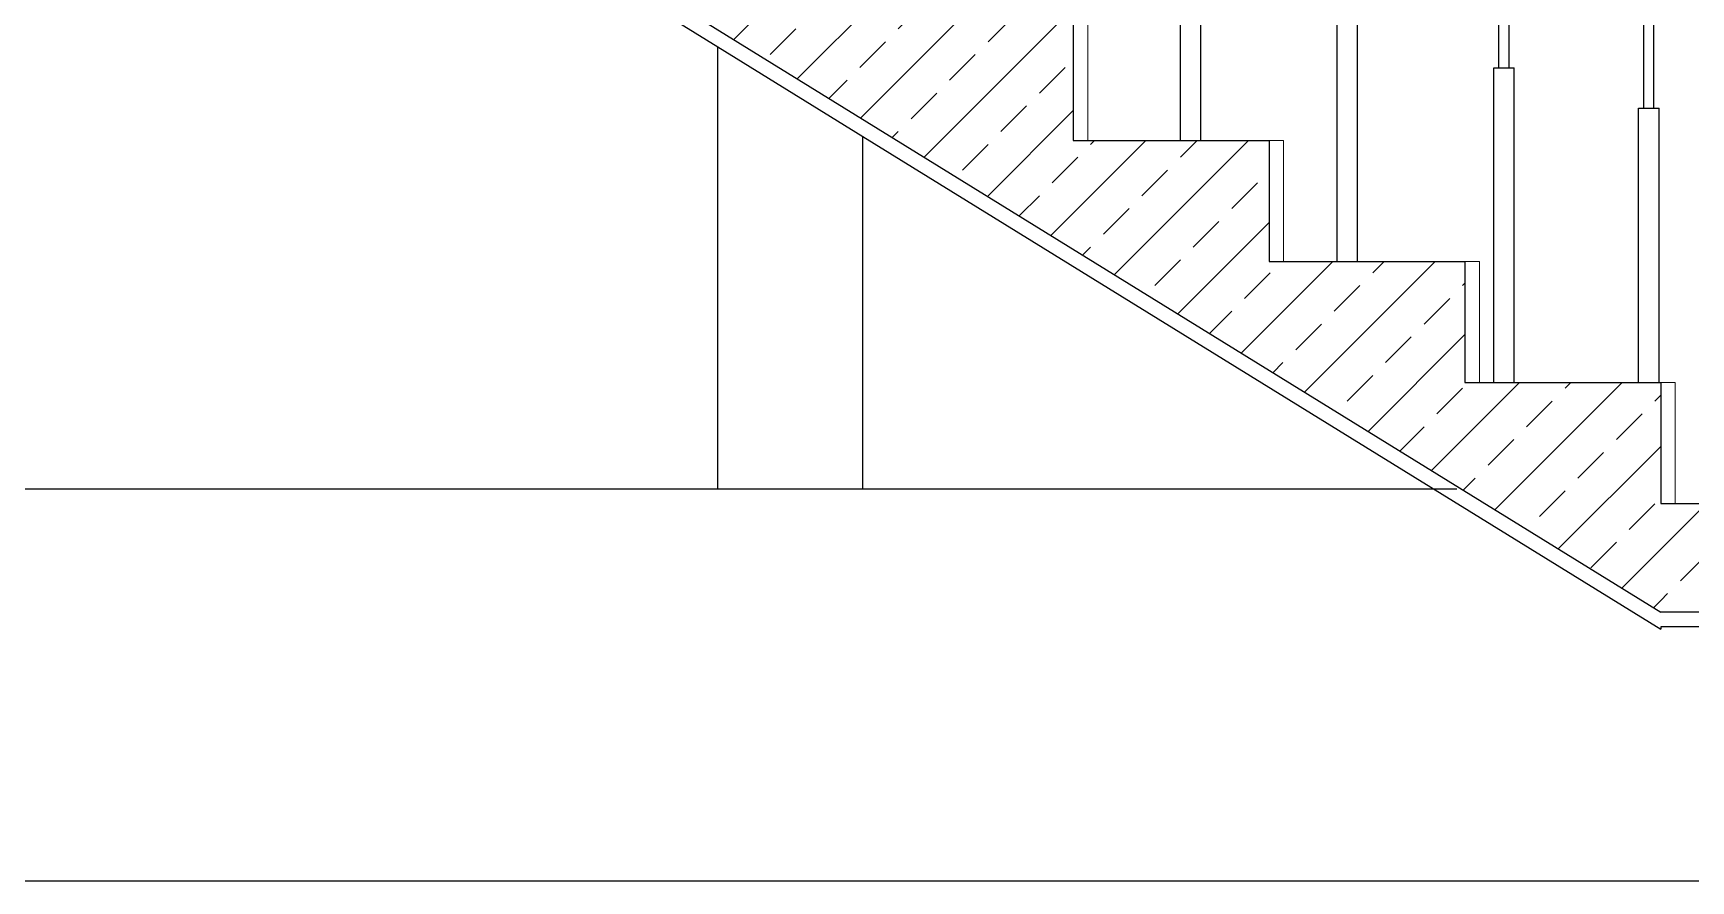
# Model space of a CAD drawing. Header units: millimetres. Extents: x 2232 to 85269, y -3593 to 5869.
# Drawn here: x 76932.4 to 77160.9, y 2355.7 to 2472.5 of the extents above; entities that cross this region are included whole.
import ezdxf

# ---------------------------------------------------------------- set-up
doc = ezdxf.new("R2010")
doc.units = ezdxf.units.MM
doc.layers.add('Standart', color=7, linetype='Continuous')
pattern_1 = [(45, (0, 0), (-7.07107, 7.07107), []), (45, (7.071, 0), (-7.07107, 7.07107), [5, -2.5])]

# ---------------------------------------------------------------- blocks, each defined once
blk = doc.blocks.new('IDE567Entity8343')
at = {"layer": 'Standart', "linetype": 'Continuous', "lineweight": -3}
h = blk.add_hatch(dxfattribs=at)
h.set_pattern_fill('ANSI33', color=171, scale=40, style=0)
h.set_pattern_definition(pattern_1)
h.paths.add_polyline_path([(936, 566.67), (963, 566.67), (963, 550), (990, 550), (990, 533.33), (1017, 533.33), (1017, 516.67), (1044, 516.67), (1044, 500), (1071, 500), (1071, 483.33), (1098, 483.33), (1098, 466.67), (1125, 466.67), (1125, 435), (909, 568.33), (909, 583.33), (936, 583.33)])
blk = doc.blocks.new('IDE567Entity8357')
at = {"layer": 'Standart', "linetype": 'Continuous', "lineweight": -3}
h = blk.add_hatch(dxfattribs=at)
h.set_pattern_fill('ANSI33', color=171, scale=40, style=0)
h.set_pattern_definition(pattern_1)
h.paths.add_polyline_path([(1315, 435), (1125, 435), (1125, 450), (1315, 450)])
blk = doc.blocks.new('IDE567Entity8743')
at = {"layer": 'Standart', "color": 134, "linetype": 'Continuous', "lineweight": -3}
blk.add_lwpolyline([(1121.94, 466.67), (1121.94, 504.46)], dxfattribs=at)
blk = doc.blocks.new('IDE567Entity8744')
at = {"layer": 'Standart', "color": 134, "linetype": 'Continuous', "lineweight": -3}
blk.add_lwpolyline([(1122.65, 504.46), (1122.65, 523.35)], dxfattribs=at)
blk = doc.blocks.new('IDE567Entity8746')
at = {"layer": 'Standart', "color": 134, "linetype": 'Continuous', "lineweight": -3}
blk.add_lwpolyline([(1121.94, 504.46), (1122.65, 504.46)], dxfattribs=at)
blk = doc.blocks.new('IDE567Entity8747')
at = {"layer": 'Standart', "color": 134, "linetype": 'Continuous', "lineweight": -3}
blk.add_lwpolyline([(1124.77, 466.67), (1124.77, 504.46)], dxfattribs=at)
blk = doc.blocks.new('IDE567Entity8748')
at = {"layer": 'Standart', "color": 134, "linetype": 'Continuous', "lineweight": -3}
blk.add_lwpolyline([(1124.06, 504.46), (1124.06, 523.35)], dxfattribs=at)
blk = doc.blocks.new('IDE567Entity8751')
at = {"layer": 'Standart', "color": 134, "linetype": 'Continuous', "lineweight": -3}
blk.add_lwpolyline([(1101.99, 466.67), (1101.99, 510)], dxfattribs=at)
blk = doc.blocks.new('IDE567Entity8752')
at = {"layer": 'Standart', "color": 134, "linetype": 'Continuous', "lineweight": -3}
blk.add_lwpolyline([(1102.69, 510), (1102.69, 531.67)], dxfattribs=at)
blk = doc.blocks.new('IDE567Entity8754')
at = {"layer": 'Standart', "color": 134, "linetype": 'Continuous', "lineweight": -3}
blk.add_lwpolyline([(1101.99, 510), (1102.69, 510)], dxfattribs=at)
blk = doc.blocks.new('IDE567Entity8755')
at = {"layer": 'Standart', "color": 134, "linetype": 'Continuous', "lineweight": -3}
blk.add_lwpolyline([(1104.81, 466.67), (1104.81, 510)], dxfattribs=at)
blk = doc.blocks.new('IDE567Entity8756')
at = {"layer": 'Standart', "color": 134, "linetype": 'Continuous', "lineweight": -3}
blk.add_lwpolyline([(1104.11, 510), (1104.11, 531.67)], dxfattribs=at)
blk = doc.blocks.new('IDE567Entity8759')
at = {"layer": 'Standart', "color": 134, "linetype": 'Continuous', "lineweight": -3}
blk.add_lwpolyline([(1080.39, 483.33), (1080.39, 526)], dxfattribs=at)
blk = doc.blocks.new('IDE567Entity8763')
at = {"layer": 'Standart', "color": 134, "linetype": 'Continuous', "lineweight": -3}
blk.add_lwpolyline([(1083.21, 483.33), (1083.21, 526)], dxfattribs=at)
blk = doc.blocks.new('IDE567Entity8767')
at = {"layer": 'Standart', "color": 134, "linetype": 'Continuous', "lineweight": -3}
blk.add_lwpolyline([(1058.79, 500), (1058.79, 542)], dxfattribs=at)
blk = doc.blocks.new('IDE567Entity8771')
at = {"layer": 'Standart', "color": 134, "linetype": 'Continuous', "lineweight": -3}
blk.add_lwpolyline([(1061.61, 500), (1061.61, 542)], dxfattribs=at)
blk = doc.blocks.new('IDE567Entity8867')
at = {"layer": 'Standart', "color": 159, "linetype": 'Continuous', "lineweight": -3}
blk.add_lwpolyline([(995, 452), (995, 512.9)], dxfattribs=at)
blk = doc.blocks.new('IDE567Entity8869')
at = {"layer": 'Standart', "color": 159, "linetype": 'Continuous', "lineweight": -3}
blk.add_lwpolyline([(1015, 452), (1015, 500.55)], dxfattribs=at)
blk = doc.blocks.new('IDE567Entity8885')
at = {"layer": 'Standart', "color": 159, "linetype": 'Continuous', "lineweight": -3}
blk.add_lwpolyline([(790, 398), (1313, 398)], dxfattribs=at)
blk = doc.blocks.new('IDE567Entity9458')
at = {"layer": 'Standart', "color": 159, "linetype": 'Continuous', "lineweight": -3}
blk.add_lwpolyline([(1044, 516.67), (1044, 500)], dxfattribs=at)
blk = doc.blocks.new('IDE567Entity9461')
at = {"layer": 'Standart', "color": 159, "linetype": 'Continuous', "lineweight": -3}
blk.add_lwpolyline([(1071, 500), (1071, 483.33)], dxfattribs=at)
blk = doc.blocks.new('IDE567Entity9462')
at = {"layer": 'Standart', "color": 159, "linetype": 'Continuous', "lineweight": -3}
blk.add_lwpolyline([(1044, 500), (1046, 500)], dxfattribs=at)
blk = doc.blocks.new('IDE567Entity9463')
at = {"layer": 'Standart', "color": 159, "linetype": 'Continuous', "lineweight": -3}
blk.add_lwpolyline([(1046, 500), (1058.79, 500)], dxfattribs=at)
blk = doc.blocks.new('IDE567Entity9464')
at = {"layer": 'Standart', "color": 159, "linetype": 'Continuous', "lineweight": -3}
blk.add_lwpolyline([(1098, 483.33), (1098, 466.67)], dxfattribs=at)
blk = doc.blocks.new('IDE567Entity9465')
at = {"layer": 'Standart', "color": 159, "linetype": 'Continuous', "lineweight": -3}
blk.add_lwpolyline([(1071, 483.33), (1073, 483.33)], dxfattribs=at)
blk = doc.blocks.new('IDE567Entity9466')
at = {"layer": 'Standart', "color": 159, "linetype": 'Continuous', "lineweight": -3}
blk.add_lwpolyline([(1073, 483.33), (1080.39, 483.33)], dxfattribs=at)
blk = doc.blocks.new('IDE567Entity9467')
at = {"layer": 'Standart', "color": 159, "linetype": 'Continuous', "lineweight": -3}
blk.add_lwpolyline([(1125, 466.67), (1125, 450)], dxfattribs=at)
blk = doc.blocks.new('IDE567Entity9468')
at = {"layer": 'Standart', "color": 159, "linetype": 'Continuous', "lineweight": -3}
blk.add_lwpolyline([(1098, 466.67), (1100, 466.67)], dxfattribs=at)
blk = doc.blocks.new('IDE567Entity9469')
at = {"layer": 'Standart', "color": 159, "linetype": 'Continuous', "lineweight": -3}
blk.add_lwpolyline([(1100, 466.67), (1101.99, 466.67)], dxfattribs=at)
blk = doc.blocks.new('IDE567Entity9470')
at = {"layer": 'Standart', "color": 159, "linetype": 'Continuous', "lineweight": -3}
blk.add_lwpolyline([(882, 585), (1125, 435)], dxfattribs=at)
blk = doc.blocks.new('IDE567Entity9505')
at = {"layer": 'Standart', "color": 159, "linetype": 'Continuous', "lineweight": -3}
blk.add_lwpolyline([(1315, 435), (1125, 435)], dxfattribs=at)
blk = doc.blocks.new('IDE567Entity9506')
at = {"layer": 'Standart', "color": 159, "linetype": 'Continuous', "lineweight": -3}
blk.add_lwpolyline([(1125, 450), (1127, 450)], dxfattribs=at)
blk = doc.blocks.new('IDE567Entity9507')
at = {"layer": 'Standart', "color": 159, "linetype": 'Continuous', "lineweight": -3}
blk.add_lwpolyline([(1127, 450), (1315, 450)], dxfattribs=at)
blk = doc.blocks.new('IDE567Entity9733')
at = {"layer": 'Standart', "color": 163, "linetype": 'Continuous', "lineweight": 5}
blk.add_lwpolyline([(1125, 466.67), (1127, 466.67)], dxfattribs=at)
blk = doc.blocks.new('IDE567Entity9734')
at = {"layer": 'Standart', "color": 163, "linetype": 'Continuous', "lineweight": 5}
blk.add_lwpolyline([(1127, 466.67), (1127, 450)], dxfattribs=at)
blk = doc.blocks.new('IDE567Entity9735')
at = {"layer": 'Standart', "color": 163, "linetype": 'Continuous', "lineweight": 5}
blk.add_lwpolyline([(1098, 483.33), (1100, 483.33)], dxfattribs=at)
blk = doc.blocks.new('IDE567Entity9736')
at = {"layer": 'Standart', "color": 163, "linetype": 'Continuous', "lineweight": 5}
blk.add_lwpolyline([(1100, 483.33), (1100, 466.67)], dxfattribs=at)
blk = doc.blocks.new('IDE567Entity9737')
at = {"layer": 'Standart', "color": 163, "linetype": 'Continuous', "lineweight": 5}
blk.add_lwpolyline([(1071, 500), (1073, 500)], dxfattribs=at)
blk = doc.blocks.new('IDE567Entity9738')
at = {"layer": 'Standart', "color": 163, "linetype": 'Continuous', "lineweight": 5}
blk.add_lwpolyline([(1073, 500), (1073, 483.33)], dxfattribs=at)
blk = doc.blocks.new('IDE567Entity9740')
at = {"layer": 'Standart', "color": 163, "linetype": 'Continuous', "lineweight": 5}
blk.add_lwpolyline([(1046, 516.67), (1046, 500)], dxfattribs=at)
blk = doc.blocks.new('IDE567Entity9981')
at = {"layer": 'Standart', "color": 11, "linetype": 'Continuous', "lineweight": -3}
blk.add_lwpolyline([(1313, 433), (1125, 433)], dxfattribs=at)
blk = doc.blocks.new('IDE567Entity9982')
at = {"layer": 'Standart', "color": 11, "linetype": 'Continuous', "lineweight": -3}
blk.add_lwpolyline([(1125, 433), (1125, 432.65)], dxfattribs=at)
blk = doc.blocks.new('IDE567Entity9983')
at = {"layer": 'Standart', "color": 11, "linetype": 'Continuous', "lineweight": -3}
blk.add_lwpolyline([(885, 580.8), (995, 512.9)], dxfattribs=at)
blk = doc.blocks.new('IDE567Entity10279')
at = {"layer": 'Standart', "color": 134, "linetype": 'Continuous', "lineweight": -3}
blk.add_lwpolyline([(1122.65, 504.46), (1124.06, 504.46)], dxfattribs=at)
blk = doc.blocks.new('IDE567Entity10280')
at = {"layer": 'Standart', "color": 134, "linetype": 'Continuous', "lineweight": -3}
blk.add_lwpolyline([(1124.06, 504.46), (1124.77, 504.46)], dxfattribs=at)
blk = doc.blocks.new('IDE567Entity10284')
at = {"layer": 'Standart', "color": 134, "linetype": 'Continuous', "lineweight": -3}
blk.add_lwpolyline([(1102.69, 510), (1104.11, 510)], dxfattribs=at)
blk = doc.blocks.new('IDE567Entity10285')
at = {"layer": 'Standart', "color": 134, "linetype": 'Continuous', "lineweight": -3}
blk.add_lwpolyline([(1104.11, 510), (1104.81, 510)], dxfattribs=at)
blk = doc.blocks.new('IDE567Entity10374')
at = {"layer": 'Standart', "color": 159, "linetype": 'Continuous', "lineweight": -3}
blk.add_lwpolyline([(885, 452), (995, 452)], dxfattribs=at)
blk = doc.blocks.new('IDE567Entity10375')
at = {"layer": 'Standart', "color": 159, "linetype": 'Continuous', "lineweight": -3}
blk.add_lwpolyline([(995, 452), (1015, 452)], dxfattribs=at)
blk = doc.blocks.new('IDE567Entity10376')
at = {"layer": 'Standart', "color": 159, "linetype": 'Continuous', "lineweight": -3}
blk.add_lwpolyline([(1015, 452), (1096.89, 452)], dxfattribs=at)
blk = doc.blocks.new('IDE567Entity10764')
at = {"layer": 'Standart', "color": 159, "linetype": 'Continuous', "lineweight": -3}
blk.add_lwpolyline([(1058.79, 500), (1061.61, 500)], dxfattribs=at)
blk = doc.blocks.new('IDE567Entity10765')
at = {"layer": 'Standart', "color": 159, "linetype": 'Continuous', "lineweight": -3}
blk.add_lwpolyline([(1061.61, 500), (1071, 500)], dxfattribs=at)
blk = doc.blocks.new('IDE567Entity10766')
at = {"layer": 'Standart', "color": 159, "linetype": 'Continuous', "lineweight": -3}
blk.add_lwpolyline([(1080.39, 483.33), (1083.21, 483.33)], dxfattribs=at)
blk = doc.blocks.new('IDE567Entity10767')
at = {"layer": 'Standart', "color": 159, "linetype": 'Continuous', "lineweight": -3}
blk.add_lwpolyline([(1083.21, 483.33), (1098, 483.33)], dxfattribs=at)
blk = doc.blocks.new('IDE567Entity10768')
at = {"layer": 'Standart', "color": 159, "linetype": 'Continuous', "lineweight": -3}
blk.add_lwpolyline([(1101.99, 466.67), (1104.81, 466.67)], dxfattribs=at)
blk = doc.blocks.new('IDE567Entity10769')
at = {"layer": 'Standart', "color": 159, "linetype": 'Continuous', "lineweight": -3}
blk.add_lwpolyline([(1104.81, 466.67), (1121.94, 466.67)], dxfattribs=at)
blk = doc.blocks.new('IDE567Entity10770')
at = {"layer": 'Standart', "color": 159, "linetype": 'Continuous', "lineweight": -3}
blk.add_lwpolyline([(1121.94, 466.67), (1124.77, 466.67)], dxfattribs=at)
blk = doc.blocks.new('IDE567Entity10771')
at = {"layer": 'Standart', "color": 159, "linetype": 'Continuous', "lineweight": -3}
blk.add_lwpolyline([(1124.77, 466.67), (1125, 466.67)], dxfattribs=at)
blk = doc.blocks.new('IDE567Entity10946')
at = {"layer": 'Standart', "color": 11, "linetype": 'Continuous', "lineweight": -3}
blk.add_lwpolyline([(995, 512.9), (1015, 500.55)], dxfattribs=at)
blk = doc.blocks.new('IDE567Entity10947')
at = {"layer": 'Standart', "color": 11, "linetype": 'Continuous', "lineweight": -3}
blk.add_lwpolyline([(1015, 500.55), (1125, 432.65)], dxfattribs=at)

msp = doc.modelspace()

# ---------------------------------------------------------------- block references
at = {"layer": 'Standart'}
for name in ['IDE567Entity9470', 'IDE567Entity8343', 'IDE567Entity9983', 'IDE567Entity8767', 'IDE567Entity8771', 'IDE567Entity8752', 'IDE567Entity8756', 'IDE567Entity8759', 'IDE567Entity8763', 'IDE567Entity8744', 'IDE567Entity8748', 'IDE567Entity9458', 'IDE567Entity9740', 'IDE567Entity8867', 'IDE567Entity10946', 'IDE567Entity8751', 'IDE567Entity8754', 'IDE567Entity10284', 'IDE567Entity10285', 'IDE567Entity8755', 'IDE567Entity8743', 'IDE567Entity8746', 'IDE567Entity10279', 'IDE567Entity10280', 'IDE567Entity8747', 'IDE567Entity8869', 'IDE567Entity10947', 'IDE567Entity9462', 'IDE567Entity9463', 'IDE567Entity10764', 'IDE567Entity10765', 'IDE567Entity9461', 'IDE567Entity9737', 'IDE567Entity9738', 'IDE567Entity9465', 'IDE567Entity9466', 'IDE567Entity10766', 'IDE567Entity10767', 'IDE567Entity9464', 'IDE567Entity9735', 'IDE567Entity9736', 'IDE567Entity9468', 'IDE567Entity9469', 'IDE567Entity10768', 'IDE567Entity10769', 'IDE567Entity10770', 'IDE567Entity10771', 'IDE567Entity9467', 'IDE567Entity9733', 'IDE567Entity9734', 'IDE567Entity10374', 'IDE567Entity10375', 'IDE567Entity10376', 'IDE567Entity8357', 'IDE567Entity9506', 'IDE567Entity9507', 'IDE567Entity9505', 'IDE567Entity9981', 'IDE567Entity9982', 'IDE567Entity8885']:
    msp.add_blockref(name, (76031.79, 1957.74), dxfattribs=at)

doc.saveas('drawing.dxf')
